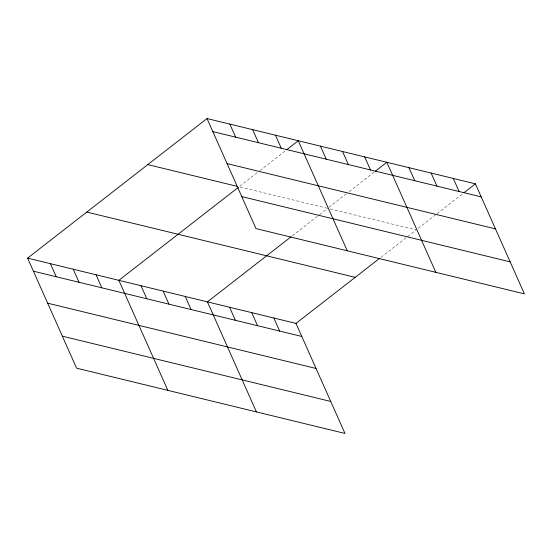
<?xml version="1.0" encoding="UTF-8"?>
<svg xmlns="http://www.w3.org/2000/svg" width="552" height="552" viewBox="0 0 552 552"><rect width="100%" height="100%" fill="white"/><g stroke="black" fill="none" stroke-linecap="round" stroke-linejoin="round"><path stroke-width="0.41" stroke-dasharray="2.76 2.07" d="M257.225 172.672L239.064 186.804L326.812 208.145M259.916 170.582L286.157 150.165M292.387 235.766L318.821 215.204M319.498 214.673L327.633 208.345M328.978 207.304L346.47 193.69M349.161 191.599L374.725 171.706M380.956 257.308L416.201 229.887L330.089 208.946M418.216 228.321L436.384 214.183M437.053 213.665L462.624 193.773"/><path stroke-width="0.83" d="M27.6 258.129L295.989 323.403L344.986 433.451L76.597 368.17L27.6 258.129L207.014 118.549L475.403 183.83L524.4 293.871L256.011 228.597L207.014 118.549M238.381 187.335L118.852 280.326L167.849 390.367M286.833 149.64L298.266 140.746L347.263 250.787M291.028 236.822L207.421 301.868L256.418 411.909M375.401 171.182L386.835 162.288L435.832 272.329M295.989 323.403L379.597 258.364M463.97 192.724L475.403 183.83M212.83 131.604L481.22 196.878M227.079 163.613L495.468 228.887M147.812 164.613L237.429 186.41M241.762 196.588L510.151 261.862M86.809 212.071L355.198 277.345M33.41 271.184L301.799 336.458M47.658 303.186L316.048 368.467M62.341 336.168L330.731 401.442M453.261 178.441L459.078 191.496M431.119 173.059L436.936 186.107M408.977 167.67L414.793 180.725M364.693 156.899L370.509 169.954M342.55 151.517L348.367 164.565M320.408 146.128L326.225 159.183M275.455 135.199L281.265 148.246M252.643 129.651L258.453 142.699M229.832 124.096L235.642 137.151M273.847 318.021L279.657 331.076M251.705 312.639L257.515 325.687M229.563 307.25L235.373 320.305M185.279 296.479L191.089 309.534M163.137 291.097L168.946 304.145M140.995 285.708L146.804 298.763M96.041 274.779L101.851 287.827M73.223 269.224L79.039 282.279M50.411 263.677L56.221 276.731"/></g></svg>
